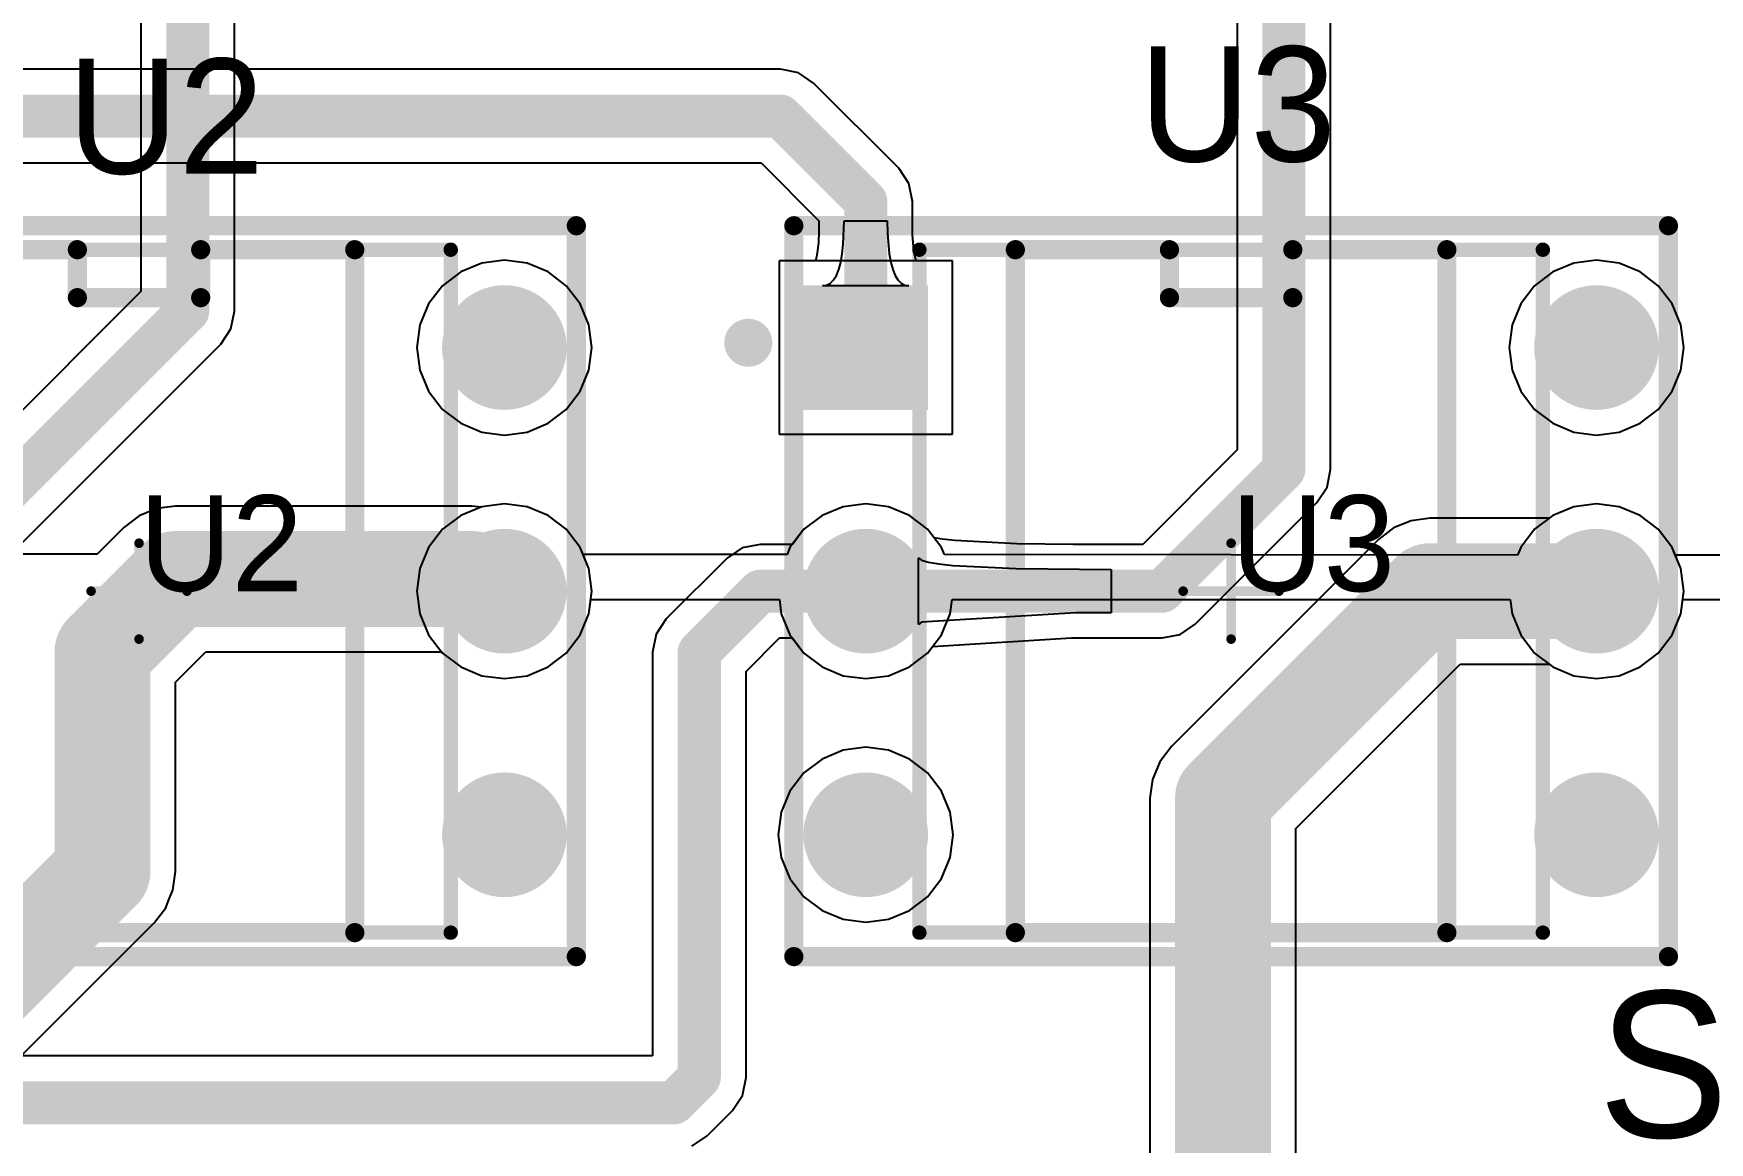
# Model space of a CAD drawing. Header units: millimetres. Extents: x 38.3 to 116.8, y 314 to 397.1.
# Drawn here: x 55.03 to 72.51, y 352.65 to 364.21 of the extents above; entities that cross this region are included whole.
import ezdxf

# ---------------------------------------------------------------- set-up
doc = ezdxf.new("R2010")
doc.units = ezdxf.units.MM
for name, color, linetype in [('BottomLayer', 5, 'Continuous'), ('BottomSolder', 6, 'Continuous'), ('Mechanical10', 56, 'Continuous'), ('Mechanical12', 56, 'Continuous'), ('Mechanical15', 56, 'Continuous'), ('MultiLayer', 9, 'Continuous'), ('PadHoleLayer', 156, 'Continuous'), ('TopLayer', 1, 'Continuous'), ('TopOverlay', 2, 'Continuous'), ('TopSolder', 216, 'Continuous')]:
    doc.layers.add(name, color=color, linetype=linetype)

# ---------------------------------------------------------------- blocks, each defined once
blk = doc.blocks.new('V______4N35_0_60')
at = {"layer": 'BottomLayer', "const_width": 0.65}
for points in [[(3.485, 2.54, 1), (4.135, 2.54, 1)], [(-4.135, 0, 1), (-3.485, 0, 1)], [(3.485, 0, 1), (4.135, 0, 1)], [(-4.135, -2.54, 1), (-3.485, -2.54, 1)], [(3.485, -2.54, 1), (4.135, -2.54, 1)]]:
    blk.add_lwpolyline(points, format="xyb", close=True, dxfattribs=at)
at = {"layer": 'BottomLayer'}
blk.add_solid([(-4.46, 1.89), (-3.16, 1.89), (-4.46, 3.19), (-3.16, 3.19)], dxfattribs=at)
at = {"layer": 'BottomSolder', "const_width": 0.65}
for points in [[(3.485, 2.54, 1), (4.135, 2.54, 1)], [(-4.135, 0, 1), (-3.485, 0, 1)], [(3.485, 0, 1), (4.135, 0, 1)], [(-4.135, -2.54, 1), (-3.485, -2.54, 1)], [(3.485, -2.54, 1), (4.135, -2.54, 1)]]:
    blk.add_lwpolyline(points, format="xyb", close=True, dxfattribs=at)
at = {"layer": 'BottomSolder'}
blk.add_solid([(-4.46, 1.89), (-3.16, 1.89), (-4.46, 3.19), (-3.16, 3.19)], dxfattribs=at)
at = {"layer": 'Mechanical10', "const_width": 0.2}
for points in [[(-4.56, 3.81), (4.56, 3.81)], [(-4.56, -3.81), (-4.56, 3.81)], [(4.56, -3.81), (4.56, 3.81)], [(-4.56, -3.81), (4.56, -3.81)]]:
    blk.add_lwpolyline(points, dxfattribs=at)
at = {"layer": 'Mechanical10', "const_width": 0.1}
for points in [[(-4.61, 3.81, 1), (-4.51, 3.81, 1)], [(-4.61, 3.81, 1), (-4.51, 3.81, 1)], [(4.51, 3.81, 1), (4.61, 3.81, 1)], [(4.51, 3.81, 1), (4.61, 3.81, 1)], [(-4.61, -3.81, 1), (-4.51, -3.81, 1)], [(-4.61, -3.81, 1), (-4.51, -3.81, 1)], [(4.51, -3.81, 1), (4.61, -3.81, 1)], [(4.51, -3.81, 1), (4.61, -3.81, 1)]]:
    blk.add_lwpolyline(points, format="xyb", close=True, dxfattribs=at)
at = {"layer": 'Mechanical12', "const_width": 0.15}
for points in [[(-3.25, 3.56), (3.25, 3.56)], [(-3.25, -3.56), (-3.25, 3.56)], [(3.25, -3.56), (3.25, 3.56)], [(-3.25, -3.56), (3.25, -3.56)]]:
    blk.add_lwpolyline(points, dxfattribs=at)
at = {"layer": 'Mechanical12', "const_width": 0.075}
for points in [[(-3.288, 3.56, 1), (-3.213, 3.56, 1)], [(-3.288, 3.56, 1), (-3.213, 3.56, 1)], [(3.213, 3.56, 1), (3.288, 3.56, 1)], [(3.213, 3.56, 1), (3.288, 3.56, 1)], [(-3.288, -3.56, 1), (-3.213, -3.56, 1)], [(-3.288, -3.56, 1), (-3.213, -3.56, 1)], [(3.213, -3.56, 1), (3.288, -3.56, 1)], [(3.213, -3.56, 1), (3.288, -3.56, 1)]]:
    blk.add_lwpolyline(points, format="xyb", close=True, dxfattribs=at)
at = {"layer": 'Mechanical15'}
for points, const_width in [([(-4.56, 3.81), (4.56, 3.81)], 0.2), ([(-4.56, -3.81), (-4.56, 3.81)], 0.2), ([(4.56, -3.81), (4.56, 3.81)], 0.2), ([(0, -0.5), (0, 0.5)], 0.1), ([(-0.5, 0), (0.5, 0)], 0.1), ([(-4.56, -3.81), (4.56, -3.81)], 0.2)]:
    blk.add_lwpolyline(points, dxfattribs=dict(at, const_width=const_width))
for points, const_width in [([(-4.61, 3.81, 1), (-4.51, 3.81, 1)], 0.1), ([(-4.61, 3.81, 1), (-4.51, 3.81, 1)], 0.1), ([(4.51, 3.81, 1), (4.61, 3.81, 1)], 0.1), ([(4.51, 3.81, 1), (4.61, 3.81, 1)], 0.1), ([(-0.025, 0.5, 1), (0.025, 0.5, 1)], 0.05), ([(-0.525, 0, 1), (-0.475, 0, 1)], 0.05), ([(0.475, 0, 1), (0.525, 0, 1)], 0.05), ([(-0.025, -0.5, 1), (0.025, -0.5, 1)], 0.05), ([(-4.61, -3.81, 1), (-4.51, -3.81, 1)], 0.1), ([(-4.61, -3.81, 1), (-4.51, -3.81, 1)], 0.1), ([(4.51, -3.81, 1), (4.61, -3.81, 1)], 0.1), ([(4.51, -3.81, 1), (4.61, -3.81, 1)], 0.1)]:
    blk.add_lwpolyline(points, format="xyb", close=True, dxfattribs=dict(at, const_width=const_width))
at = {"layer": 'MultiLayer', "const_width": 0.65}
for points in [[(3.485, 2.54, 1), (4.135, 2.54, 1)], [(-4.135, 0, 1), (-3.485, 0, 1)], [(3.485, 0, 1), (4.135, 0, 1)], [(-4.135, -2.54, 1), (-3.485, -2.54, 1)], [(3.485, -2.54, 1), (4.135, -2.54, 1)]]:
    blk.add_lwpolyline(points, format="xyb", close=True, dxfattribs=at)
at = {"layer": 'MultiLayer'}
blk.add_solid([(-4.46, 1.89), (-3.16, 1.89), (-4.46, 3.19), (-3.16, 3.19)], dxfattribs=at)
at = {"layer": 'PadHoleLayer', "const_width": 0.4}
for points in [[(-4.01, 2.54, 1), (-3.61, 2.54, 1)], [(3.61, 2.54, 1), (4.01, 2.54, 1)], [(-4.01, 0, 1), (-3.61, 0, 1)], [(3.61, 0, 1), (4.01, 0, 1)], [(-4.01, -2.54, 1), (-3.61, -2.54, 1)], [(3.61, -2.54, 1), (4.01, -2.54, 1)]]:
    blk.add_lwpolyline(points, format="xyb", close=True, dxfattribs=at)
at = {"layer": 'TopLayer', "const_width": 0.65}
for points in [[(3.485, 2.54, 1), (4.135, 2.54, 1)], [(-4.135, 0, 1), (-3.485, 0, 1)], [(3.485, 0, 1), (4.135, 0, 1)], [(-4.135, -2.54, 1), (-3.485, -2.54, 1)], [(3.485, -2.54, 1), (4.135, -2.54, 1)]]:
    blk.add_lwpolyline(points, format="xyb", close=True, dxfattribs=at)
at = {"layer": 'TopLayer'}
blk.add_solid([(-4.46, 1.89), (-3.16, 1.89), (-4.46, 3.19), (-3.16, 3.19)], dxfattribs=at)
at = {"layer": 'TopOverlay', "const_width": 0.2}
for points in [[(-2.25, -3.56), (-2.25, 3.56)], [(-2.25, 3.56), (-0.643, 3.56)], [(-0.643, 3.06), (-0.643, 3.56)], [(0.643, 3.56), (2.25, 3.56)], [(0.643, 3.06), (0.643, 3.56)], [(2.25, -3.56), (2.25, 3.56)], [(-0.643, 3.06), (0.643, 3.06)], [(-2.25, -3.56), (2.25, -3.56)]]:
    blk.add_lwpolyline(points, dxfattribs=at)
at = {"layer": 'TopOverlay'}
for points, const_width in [([(-2.3, 3.56, 1), (-2.2, 3.56, 1)], 0.1), ([(-2.3, 3.56, 1), (-2.2, 3.56, 1)], 0.1), ([(-0.693, 3.56, 1), (-0.593, 3.56, 1)], 0.1), ([(-0.693, 3.56, 1), (-0.593, 3.56, 1)], 0.1), ([(0.593, 3.56, 1), (0.693, 3.56, 1)], 0.1), ([(0.593, 3.56, 1), (0.693, 3.56, 1)], 0.1), ([(2.2, 3.56, 1), (2.3, 3.56, 1)], 0.1), ([(2.2, 3.56, 1), (2.3, 3.56, 1)], 0.1), ([(-0.693, 3.06, 1), (-0.593, 3.06, 1)], 0.1), ([(-0.693, 3.06, 1), (-0.593, 3.06, 1)], 0.1), ([(0.593, 3.06, 1), (0.693, 3.06, 1)], 0.1), ([(0.593, 3.06, 1), (0.693, 3.06, 1)], 0.1), ([(-4.91, 2.59, 1), (-5.16, 2.59, 1)], 0.25), ([(-5.222, 2.59, 1), (-5.098, 2.59, 1)], 0.125), ([(-4.972, 2.59, 1), (-4.847, 2.59, 1)], 0.125), ([(-2.3, -3.56, 1), (-2.2, -3.56, 1)], 0.1), ([(-2.3, -3.56, 1), (-2.2, -3.56, 1)], 0.1), ([(2.2, -3.56, 1), (2.3, -3.56, 1)], 0.1), ([(2.2, -3.56, 1), (2.3, -3.56, 1)], 0.1)]:
    blk.add_lwpolyline(points, format="xyb", close=True, dxfattribs=dict(at, const_width=const_width))
at = {"layer": 'TopSolder', "const_width": 0.65}
for points in [[(3.485, 2.54, 1), (4.135, 2.54, 1)], [(-4.135, 0, 1), (-3.485, 0, 1)], [(3.485, 0, 1), (4.135, 0, 1)], [(-4.135, -2.54, 1), (-3.485, -2.54, 1)], [(3.485, -2.54, 1), (4.135, -2.54, 1)]]:
    blk.add_lwpolyline(points, format="xyb", close=True, dxfattribs=at)
at = {"layer": 'TopSolder'}
blk.add_solid([(-4.46, 1.89), (-3.16, 1.89), (-4.46, 3.19), (-3.16, 3.19)], dxfattribs=at)
at = {"layer": 'Mechanical10'}
blk.add_text('U3', height=1, dxfattribs=at).set_placement((0, 0))
blk = doc.blocks.new('V______4N35_0_61')
at = {"layer": 'BottomLayer', "const_width": 0.65}
for points in [[(3.485, 2.54, 1), (4.135, 2.54, 1)], [(-4.135, 0, 1), (-3.485, 0, 1)], [(3.485, 0, 1), (4.135, 0, 1)], [(-4.135, -2.54, 1), (-3.485, -2.54, 1)], [(3.485, -2.54, 1), (4.135, -2.54, 1)]]:
    blk.add_lwpolyline(points, format="xyb", close=True, dxfattribs=at)
at = {"layer": 'BottomLayer'}
blk.add_solid([(-4.46, 1.89), (-3.16, 1.89), (-4.46, 3.19), (-3.16, 3.19)], dxfattribs=at)
at = {"layer": 'BottomSolder', "const_width": 0.65}
for points in [[(3.485, 2.54, 1), (4.135, 2.54, 1)], [(-4.135, 0, 1), (-3.485, 0, 1)], [(3.485, 0, 1), (4.135, 0, 1)], [(-4.135, -2.54, 1), (-3.485, -2.54, 1)], [(3.485, -2.54, 1), (4.135, -2.54, 1)]]:
    blk.add_lwpolyline(points, format="xyb", close=True, dxfattribs=at)
at = {"layer": 'BottomSolder'}
blk.add_solid([(-4.46, 1.89), (-3.16, 1.89), (-4.46, 3.19), (-3.16, 3.19)], dxfattribs=at)
at = {"layer": 'Mechanical10', "const_width": 0.2}
for points in [[(-4.56, 3.81), (4.56, 3.81)], [(-4.56, -3.81), (-4.56, 3.81)], [(4.56, -3.81), (4.56, 3.81)], [(-4.56, -3.81), (4.56, -3.81)]]:
    blk.add_lwpolyline(points, dxfattribs=at)
at = {"layer": 'Mechanical10', "const_width": 0.1}
for points in [[(-4.61, 3.81, 1), (-4.51, 3.81, 1)], [(-4.61, 3.81, 1), (-4.51, 3.81, 1)], [(4.51, 3.81, 1), (4.61, 3.81, 1)], [(4.51, 3.81, 1), (4.61, 3.81, 1)], [(-4.61, -3.81, 1), (-4.51, -3.81, 1)], [(-4.61, -3.81, 1), (-4.51, -3.81, 1)], [(4.51, -3.81, 1), (4.61, -3.81, 1)], [(4.51, -3.81, 1), (4.61, -3.81, 1)]]:
    blk.add_lwpolyline(points, format="xyb", close=True, dxfattribs=at)
at = {"layer": 'Mechanical12', "const_width": 0.15}
for points in [[(-3.25, 3.56), (3.25, 3.56)], [(-3.25, -3.56), (-3.25, 3.56)], [(3.25, -3.56), (3.25, 3.56)], [(-3.25, -3.56), (3.25, -3.56)]]:
    blk.add_lwpolyline(points, dxfattribs=at)
at = {"layer": 'Mechanical12', "const_width": 0.075}
for points in [[(-3.288, 3.56, 1), (-3.213, 3.56, 1)], [(-3.288, 3.56, 1), (-3.213, 3.56, 1)], [(3.213, 3.56, 1), (3.288, 3.56, 1)], [(3.213, 3.56, 1), (3.288, 3.56, 1)], [(-3.288, -3.56, 1), (-3.213, -3.56, 1)], [(-3.288, -3.56, 1), (-3.213, -3.56, 1)], [(3.213, -3.56, 1), (3.288, -3.56, 1)], [(3.213, -3.56, 1), (3.288, -3.56, 1)]]:
    blk.add_lwpolyline(points, format="xyb", close=True, dxfattribs=at)
at = {"layer": 'Mechanical15'}
for points, const_width in [([(-4.56, 3.81), (4.56, 3.81)], 0.2), ([(-4.56, -3.81), (-4.56, 3.81)], 0.2), ([(4.56, -3.81), (4.56, 3.81)], 0.2), ([(0, -0.5), (0, 0.5)], 0.1), ([(-0.5, 0), (0.5, 0)], 0.1), ([(-4.56, -3.81), (4.56, -3.81)], 0.2)]:
    blk.add_lwpolyline(points, dxfattribs=dict(at, const_width=const_width))
for points, const_width in [([(-4.61, 3.81, 1), (-4.51, 3.81, 1)], 0.1), ([(-4.61, 3.81, 1), (-4.51, 3.81, 1)], 0.1), ([(4.51, 3.81, 1), (4.61, 3.81, 1)], 0.1), ([(4.51, 3.81, 1), (4.61, 3.81, 1)], 0.1), ([(-0.025, 0.5, 1), (0.025, 0.5, 1)], 0.05), ([(-0.525, 0, 1), (-0.475, 0, 1)], 0.05), ([(0.475, 0, 1), (0.525, 0, 1)], 0.05), ([(-0.025, -0.5, 1), (0.025, -0.5, 1)], 0.05), ([(-4.61, -3.81, 1), (-4.51, -3.81, 1)], 0.1), ([(-4.61, -3.81, 1), (-4.51, -3.81, 1)], 0.1), ([(4.51, -3.81, 1), (4.61, -3.81, 1)], 0.1), ([(4.51, -3.81, 1), (4.61, -3.81, 1)], 0.1)]:
    blk.add_lwpolyline(points, format="xyb", close=True, dxfattribs=dict(at, const_width=const_width))
at = {"layer": 'MultiLayer', "const_width": 0.65}
for points in [[(3.485, 2.54, 1), (4.135, 2.54, 1)], [(-4.135, 0, 1), (-3.485, 0, 1)], [(3.485, 0, 1), (4.135, 0, 1)], [(-4.135, -2.54, 1), (-3.485, -2.54, 1)], [(3.485, -2.54, 1), (4.135, -2.54, 1)]]:
    blk.add_lwpolyline(points, format="xyb", close=True, dxfattribs=at)
at = {"layer": 'MultiLayer'}
blk.add_solid([(-4.46, 1.89), (-3.16, 1.89), (-4.46, 3.19), (-3.16, 3.19)], dxfattribs=at)
at = {"layer": 'PadHoleLayer', "const_width": 0.4}
for points in [[(-4.01, 2.54, 1), (-3.61, 2.54, 1)], [(3.61, 2.54, 1), (4.01, 2.54, 1)], [(-4.01, 0, 1), (-3.61, 0, 1)], [(3.61, 0, 1), (4.01, 0, 1)], [(-4.01, -2.54, 1), (-3.61, -2.54, 1)], [(3.61, -2.54, 1), (4.01, -2.54, 1)]]:
    blk.add_lwpolyline(points, format="xyb", close=True, dxfattribs=at)
at = {"layer": 'TopLayer', "const_width": 0.65}
for points in [[(3.485, 2.54, 1), (4.135, 2.54, 1)], [(-4.135, 0, 1), (-3.485, 0, 1)], [(3.485, 0, 1), (4.135, 0, 1)], [(-4.135, -2.54, 1), (-3.485, -2.54, 1)], [(3.485, -2.54, 1), (4.135, -2.54, 1)]]:
    blk.add_lwpolyline(points, format="xyb", close=True, dxfattribs=at)
at = {"layer": 'TopLayer'}
blk.add_solid([(-4.46, 1.89), (-3.16, 1.89), (-4.46, 3.19), (-3.16, 3.19)], dxfattribs=at)
at = {"layer": 'TopOverlay', "const_width": 0.2}
for points in [[(-2.25, -3.56), (-2.25, 3.56)], [(-2.25, 3.56), (-0.643, 3.56)], [(-0.643, 3.06), (-0.643, 3.56)], [(0.643, 3.56), (2.25, 3.56)], [(0.643, 3.06), (0.643, 3.56)], [(2.25, -3.56), (2.25, 3.56)], [(-0.643, 3.06), (0.643, 3.06)], [(-2.25, -3.56), (2.25, -3.56)]]:
    blk.add_lwpolyline(points, dxfattribs=at)
at = {"layer": 'TopOverlay'}
for points, const_width in [([(-2.3, 3.56, 1), (-2.2, 3.56, 1)], 0.1), ([(-2.3, 3.56, 1), (-2.2, 3.56, 1)], 0.1), ([(-0.693, 3.56, 1), (-0.593, 3.56, 1)], 0.1), ([(-0.693, 3.56, 1), (-0.593, 3.56, 1)], 0.1), ([(0.593, 3.56, 1), (0.693, 3.56, 1)], 0.1), ([(0.593, 3.56, 1), (0.693, 3.56, 1)], 0.1), ([(2.2, 3.56, 1), (2.3, 3.56, 1)], 0.1), ([(2.2, 3.56, 1), (2.3, 3.56, 1)], 0.1), ([(-0.693, 3.06, 1), (-0.593, 3.06, 1)], 0.1), ([(-0.693, 3.06, 1), (-0.593, 3.06, 1)], 0.1), ([(0.593, 3.06, 1), (0.693, 3.06, 1)], 0.1), ([(0.593, 3.06, 1), (0.693, 3.06, 1)], 0.1), ([(-4.91, 2.59, 1), (-5.16, 2.59, 1)], 0.25), ([(-5.222, 2.59, 1), (-5.098, 2.59, 1)], 0.125), ([(-4.972, 2.59, 1), (-4.847, 2.59, 1)], 0.125), ([(-2.3, -3.56, 1), (-2.2, -3.56, 1)], 0.1), ([(-2.3, -3.56, 1), (-2.2, -3.56, 1)], 0.1), ([(2.2, -3.56, 1), (2.3, -3.56, 1)], 0.1), ([(2.2, -3.56, 1), (2.3, -3.56, 1)], 0.1)]:
    blk.add_lwpolyline(points, format="xyb", close=True, dxfattribs=dict(at, const_width=const_width))
at = {"layer": 'TopSolder', "const_width": 0.65}
for points in [[(3.485, 2.54, 1), (4.135, 2.54, 1)], [(-4.135, 0, 1), (-3.485, 0, 1)], [(3.485, 0, 1), (4.135, 0, 1)], [(-4.135, -2.54, 1), (-3.485, -2.54, 1)], [(3.485, -2.54, 1), (4.135, -2.54, 1)]]:
    blk.add_lwpolyline(points, format="xyb", close=True, dxfattribs=at)
at = {"layer": 'TopSolder'}
blk.add_solid([(-4.46, 1.89), (-3.16, 1.89), (-4.46, 3.19), (-3.16, 3.19)], dxfattribs=at)
at = {"layer": 'Mechanical10'}
blk.add_text('U2', height=1, dxfattribs=at).set_placement((0, 0))

msp = doc.modelspace()

# ---------------------------------------------------------------- linework, layer by layer
at = {"layer": 'BottomLayer'}
for p, q in [((56.154, 365.252), (56.154, 361.517)), ((67.584, 365.252), (67.584, 359.866)), ((57.13, 361.315), (57.13, 365.05)), ((68.56, 359.664), (68.56, 365.05)), ((59.708, 361.815), (59.488, 361.724)), ((59.944, 361.846), (59.708, 361.815)), ((60.18, 361.815), (59.944, 361.846)), ((60.4, 361.724), (60.18, 361.815)), ((64.616, 361.838), (62.808, 361.838)), ((62.808, 361.838), (62.808, 360.03)), ((64.616, 360.03), (64.616, 361.838)), ((71.096, 361.815), (70.876, 361.724)), ((71.332, 361.846), (71.096, 361.815)), ((71.568, 361.815), (71.332, 361.846)), ((71.788, 361.724), (71.568, 361.815)), ((59.488, 361.724), (59.299, 361.579)), ((60.589, 361.579), (60.4, 361.724)), ((70.876, 361.724), (70.687, 361.579)), ((71.976, 361.579), (71.788, 361.724)), ((56.154, 361.517), (53.519, 358.882)), ((59.299, 361.579), (59.154, 361.39)), ((60.734, 361.39), (60.589, 361.579)), ((70.687, 361.579), (70.542, 361.39)), ((72.121, 361.39), (71.976, 361.579)), ((57.093, 361.128), (57.13, 361.315)), ((59.154, 361.39), (59.063, 361.17)), ((60.825, 361.17), (60.734, 361.39)), ((70.542, 361.39), (70.451, 361.17)), ((72.212, 361.17), (72.121, 361.39)), ((56.987, 360.97), (57.093, 361.128)), ((59.063, 361.17), (59.032, 360.934)), ((60.856, 360.934), (60.825, 361.17)), ((70.451, 361.17), (70.42, 360.934)), ((72.243, 360.934), (72.212, 361.17)), ((54.066, 358.049), (56.987, 360.97)), ((59.032, 360.934), (59.063, 360.698)), ((60.825, 360.698), (60.856, 360.934)), ((70.42, 360.934), (70.451, 360.698)), ((72.212, 360.698), (72.243, 360.934)), ((59.063, 360.698), (59.154, 360.478)), ((60.734, 360.478), (60.825, 360.698)), ((70.451, 360.698), (70.542, 360.478)), ((72.121, 360.478), (72.212, 360.698)), ((59.154, 360.478), (59.299, 360.289)), ((60.589, 360.289), (60.734, 360.478)), ((70.542, 360.478), (70.687, 360.289)), ((71.976, 360.289), (72.121, 360.478)), ((59.299, 360.289), (59.488, 360.144)), ((60.4, 360.144), (60.589, 360.289)), ((70.687, 360.289), (70.876, 360.144)), ((71.788, 360.144), (71.976, 360.289)), ((59.488, 360.144), (59.708, 360.053)), ((59.708, 360.053), (59.944, 360.022)), ((59.944, 360.022), (60.18, 360.053)), ((60.18, 360.053), (60.4, 360.144)), ((62.808, 360.03), (64.616, 360.03)), ((70.876, 360.144), (71.096, 360.053)), ((71.096, 360.053), (71.332, 360.022)), ((71.332, 360.022), (71.568, 360.053)), ((71.568, 360.053), (71.788, 360.144)), ((67.584, 359.866), (66.6, 358.882)), ((68.523, 359.477), (68.56, 359.664)), ((67.147, 358.049), (68.417, 359.319)), ((68.417, 359.319), (68.523, 359.477)), ((59.488, 359.184), (59.299, 359.039)), ((59.708, 359.275), (59.488, 359.184)), ((59.944, 359.306), (59.708, 359.275)), ((60.18, 359.275), (59.944, 359.306)), ((60.4, 359.184), (60.18, 359.275)), ((60.589, 359.039), (60.4, 359.184)), ((63.256, 359.184), (63.067, 359.039)), ((63.476, 359.275), (63.256, 359.184)), ((63.712, 359.306), (63.476, 359.275)), ((63.948, 359.275), (63.712, 359.306)), ((64.168, 359.184), (63.948, 359.275)), ((64.356, 359.039), (64.168, 359.184)), ((69.596, 359.155), (69.399, 359.129)), ((70.838, 359.155), (69.596, 359.155)), ((70.876, 359.184), (70.838, 359.155)), ((71.096, 359.275), (70.876, 359.184)), ((71.332, 359.306), (71.096, 359.275)), ((71.568, 359.275), (71.332, 359.306)), ((71.788, 359.184), (71.568, 359.275)), ((71.976, 359.039), (71.788, 359.184)), ((59.299, 359.039), (59.154, 358.85)), ((60.734, 358.85), (60.589, 359.039)), ((63.067, 359.039), (62.947, 358.882)), ((64.424, 358.95), (64.356, 359.039)), ((69.216, 359.053), (69.058, 358.932)), ((69.399, 359.129), (69.216, 359.053)), ((72.121, 358.85), (71.976, 359.039)), ((59.154, 358.85), (59.063, 358.63)), ((60.825, 358.63), (60.734, 358.85)), ((62.424, 358.845), (62.266, 358.739)), ((62.611, 358.882), (62.424, 358.845)), ((62.947, 358.882), (62.611, 358.882)), ((64.51, 358.936), (64.424, 358.95)), ((64.424, 358.95), (64.424, 358.95)), ((64.64, 358.921), (64.51, 358.936)), ((65.287, 358.889), (64.64, 358.921)), ((65.876, 358.882), (65.287, 358.889)), ((66.6, 358.882), (65.876, 358.882)), ((69.058, 358.932), (66.899, 356.773)), ((72.212, 358.63), (72.121, 358.85)), ((59.063, 358.63), (59.032, 358.394)), ((60.856, 358.394), (60.825, 358.63)), ((62.266, 358.739), (61.631, 358.104)), ((64.261, 358.046), (64.261, 358.742)), ((64.261, 358.742), (64.295, 358.718)), ((64.295, 358.718), (64.366, 358.697)), ((64.366, 358.697), (64.474, 358.679)), ((64.474, 358.679), (64.62, 358.663)), ((64.62, 358.663), (65.279, 358.63)), ((65.279, 358.63), (66.271, 358.619)), ((66.271, 358.619), (66.271, 358.169)), ((72.243, 358.394), (72.212, 358.63)), ((59.032, 358.394), (59.063, 358.158)), ((60.825, 358.158), (60.856, 358.394)), ((72.212, 358.158), (72.243, 358.394)), ((59.063, 358.158), (59.154, 357.938)), ((60.734, 357.938), (60.825, 358.158)), ((61.631, 358.104), (61.525, 357.946)), ((65.903, 358.168), (64.295, 358.07)), ((66.271, 358.169), (65.903, 358.168)), ((72.121, 357.938), (72.212, 358.158)), ((59.154, 357.938), (59.299, 357.749)), ((60.589, 357.749), (60.734, 357.938)), ((61.525, 357.946), (61.488, 357.759)), ((64.295, 358.07), (64.261, 358.046)), ((66.802, 357.906), (66.989, 357.943)), ((66.989, 357.943), (67.147, 358.049)), ((71.976, 357.749), (72.121, 357.938)), ((59.299, 357.749), (59.488, 357.604)), ((60.4, 357.604), (60.589, 357.749)), ((61.488, 357.759), (61.488, 353.548)), ((62.464, 357.557), (62.813, 357.906)), ((62.813, 357.906), (62.947, 357.906)), ((62.947, 357.906), (63.067, 357.749)), ((63.067, 357.749), (63.256, 357.604)), ((64.168, 357.604), (64.356, 357.749)), ((64.356, 357.749), (64.409, 357.817)), ((64.409, 357.817), (65.859, 357.906)), ((65.859, 357.906), (66.802, 357.906)), ((71.788, 357.604), (71.976, 357.749)), ((59.488, 357.604), (59.708, 357.513)), ((60.18, 357.513), (60.4, 357.604)), ((63.256, 357.604), (63.476, 357.513)), ((63.948, 357.513), (64.168, 357.604)), ((68.198, 355.92), (69.911, 357.633)), ((69.911, 357.633), (70.838, 357.633)), ((70.838, 357.633), (70.876, 357.604)), ((70.876, 357.604), (71.096, 357.513)), ((71.568, 357.513), (71.788, 357.604)), ((59.708, 357.513), (59.944, 357.482)), ((59.944, 357.482), (60.18, 357.513)), ((62.464, 353.324), (62.464, 357.557)), ((63.476, 357.513), (63.712, 357.482)), ((63.712, 357.482), (63.948, 357.513)), ((71.096, 357.513), (71.332, 357.482)), ((71.332, 357.482), (71.568, 357.513)), ((63.476, 356.735), (63.256, 356.644)), ((63.712, 356.766), (63.476, 356.735)), ((63.948, 356.735), (63.712, 356.766)), ((64.168, 356.644), (63.948, 356.735)), ((66.899, 356.773), (66.778, 356.615)), ((63.256, 356.644), (63.067, 356.499)), ((64.356, 356.499), (64.168, 356.644)), ((66.778, 356.615), (66.702, 356.432)), ((63.067, 356.499), (62.922, 356.31)), ((64.501, 356.31), (64.356, 356.499)), ((66.702, 356.432), (66.676, 356.235)), ((62.922, 356.31), (62.831, 356.09)), ((64.592, 356.09), (64.501, 356.31)), ((66.676, 356.235), (66.676, 341.919)), ((62.831, 356.09), (62.8, 355.854)), ((64.623, 355.854), (64.592, 356.09)), ((62.8, 355.854), (62.831, 355.618)), ((64.592, 355.618), (64.623, 355.854)), ((68.198, 341.919), (68.198, 355.92)), ((62.831, 355.618), (62.922, 355.398)), ((64.501, 355.398), (64.592, 355.618)), ((62.922, 355.398), (63.067, 355.209)), ((64.356, 355.209), (64.501, 355.398)), ((63.067, 355.209), (63.256, 355.064)), ((64.168, 355.064), (64.356, 355.209)), ((63.256, 355.064), (63.476, 354.973)), ((63.476, 354.973), (63.712, 354.942)), ((63.712, 354.942), (63.948, 354.973)), ((63.948, 354.973), (64.168, 355.064)), ((61.488, 353.548), (44.525, 353.548)), ((62.427, 353.137), (62.464, 353.324)), ((62.321, 352.978), (62.427, 353.137)), ((62.058, 352.715), (62.321, 352.978)), ((61.899, 352.609), (62.058, 352.715))]:
    msp.add_line(p, q, dxfattribs=at)
for points, const_width in [([(56.642, 361.315), (56.642, 365.252)], 0.45), ([(68.072, 359.664), (68.072, 365.252)], 0.45), ([(53.721, 358.394), (56.642, 361.315)], 0.45), ([(66.802, 358.394), (68.072, 359.664)], 0.45), ([(67.437, 356.235), (69.596, 358.394)], 1), ([(69.596, 358.394), (71.332, 358.394)], 1), ([(61.976, 357.759), (62.611, 358.394)], 0.45), ([(62.611, 358.394), (63.712, 358.394)], 0.45), ([(63.712, 358.394), (66.802, 358.394)], 0.45), ([(61.976, 353.324), (61.976, 357.759)], 0.45), ([(67.437, 338.963), (67.437, 356.235)], 1), ([(61.712, 353.06), (61.976, 353.324)], 0.45), ([(44.323, 353.06), (61.712, 353.06)], 0.45)]:
    msp.add_lwpolyline(points, dxfattribs=dict(at, const_width=const_width))
for points, const_width in [([(56.53, 361.315, 1), (56.754, 361.315, 1)], 0.225), ([(56.53, 361.315, 1), (56.754, 361.315, 1)], 0.225), ([(67.96, 359.664, 1), (68.184, 359.664, 1)], 0.225), ([(67.96, 359.664, 1), (68.184, 359.664, 1)], 0.225), ([(69.346, 358.394, 1), (69.846, 358.394, 1)], 0.5), ([(69.346, 358.394, 1), (69.846, 358.394, 1)], 0.5), ([(71.082, 358.394, 1), (71.582, 358.394, 1)], 0.5), ([(62.499, 358.394, 1), (62.723, 358.394, 1)], 0.225), ([(62.499, 358.394, 1), (62.723, 358.394, 1)], 0.225), ([(63.599, 358.394, 1), (63.824, 358.394, 1)], 0.225), ([(63.599, 358.394, 1), (63.824, 358.394, 1)], 0.225), ([(66.69, 358.394, 1), (66.914, 358.394, 1)], 0.225), ([(66.69, 358.394, 1), (66.914, 358.394, 1)], 0.225), ([(61.864, 357.759, 1), (62.088, 357.759, 1)], 0.225), ([(61.864, 357.759, 1), (62.088, 357.759, 1)], 0.225), ([(67.187, 356.235, 1), (67.687, 356.235, 1)], 0.5), ([(67.187, 356.235, 1), (67.687, 356.235, 1)], 0.5), ([(61.864, 353.324, 1), (62.088, 353.324, 1)], 0.225), ([(61.864, 353.324, 1), (62.088, 353.324, 1)], 0.225), ([(61.6, 353.06, 1), (61.825, 353.06, 1)], 0.225), ([(61.6, 353.06, 1), (61.825, 353.06, 1)], 0.225)]:
    msp.add_lwpolyline(points, format="xyb", close=True, dxfattribs=dict(at, const_width=const_width))
at = {"layer": 'TopLayer'}
for p, q in [((62.823, 363.835), (47.319, 363.835)), ((63.01, 363.798), (62.823, 363.835)), ((63.168, 363.692), (63.01, 363.798)), ((64.057, 362.803), (63.168, 363.692)), ((47.117, 362.859), (62.62, 362.859)), ((62.62, 362.859), (63.223, 362.256)), ((64.163, 362.645), (64.057, 362.803)), ((64.2, 362.458), (64.163, 362.645)), ((64.2, 362.112), (64.2, 362.458)), ((63.223, 362.141), (63.219, 362.031)), ((63.223, 362.256), (63.223, 362.141)), ((63.478, 362.012), (63.487, 362.256)), ((63.487, 362.256), (63.937, 362.256)), ((63.937, 362.256), (63.939, 362.127)), ((63.939, 362.127), (63.957, 361.91)), ((64.214, 361.944), (64.2, 362.112)), ((63.21, 361.947), (63.198, 361.879)), ((63.219, 362.031), (63.21, 361.947)), ((63.466, 361.91), (63.478, 362.012)), ((64.226, 361.879), (64.214, 361.944)), ((59.708, 361.815), (59.488, 361.724)), ((59.944, 361.846), (59.708, 361.815)), ((60.18, 361.815), (59.944, 361.846)), ((60.4, 361.724), (60.18, 361.815)), ((63.187, 361.838), (62.808, 361.838)), ((62.808, 361.838), (62.808, 360.03)), ((63.198, 361.879), (63.187, 361.838)), ((63.43, 361.747), (63.451, 361.822)), ((63.451, 361.822), (63.466, 361.91)), ((63.957, 361.91), (63.973, 361.822)), ((63.973, 361.822), (63.993, 361.747)), ((64.237, 361.838), (64.226, 361.879)), ((64.616, 361.838), (64.237, 361.838)), ((64.616, 360.03), (64.616, 361.838)), ((71.096, 361.815), (70.876, 361.724)), ((71.332, 361.846), (71.096, 361.815)), ((71.568, 361.815), (71.332, 361.846)), ((71.788, 361.724), (71.568, 361.815)), ((59.488, 361.724), (59.299, 361.579)), ((60.589, 361.579), (60.4, 361.724)), ((63.304, 361.585), (63.343, 361.605)), ((63.343, 361.605), (63.376, 361.639)), ((63.376, 361.639), (63.406, 361.686)), ((63.406, 361.686), (63.43, 361.747)), ((63.993, 361.747), (64.018, 361.686)), ((64.018, 361.686), (64.047, 361.639)), ((64.047, 361.639), (64.081, 361.605)), ((64.081, 361.605), (64.119, 361.585)), ((70.876, 361.724), (70.687, 361.579)), ((71.976, 361.579), (71.788, 361.724)), ((59.299, 361.579), (59.154, 361.39)), ((60.734, 361.39), (60.589, 361.579)), ((63.262, 361.578), (63.304, 361.585)), ((64.162, 361.578), (63.262, 361.578)), ((64.119, 361.585), (64.162, 361.578)), ((70.687, 361.579), (70.542, 361.39)), ((72.121, 361.39), (71.976, 361.579)), ((59.154, 361.39), (59.063, 361.17)), ((60.825, 361.17), (60.734, 361.39)), ((70.542, 361.39), (70.451, 361.17)), ((72.212, 361.17), (72.121, 361.39)), ((59.063, 361.17), (59.032, 360.934)), ((60.856, 360.934), (60.825, 361.17)), ((70.451, 361.17), (70.42, 360.934)), ((72.243, 360.934), (72.212, 361.17)), ((59.032, 360.934), (59.063, 360.698)), ((60.825, 360.698), (60.856, 360.934)), ((70.42, 360.934), (70.451, 360.698)), ((72.212, 360.698), (72.243, 360.934)), ((59.063, 360.698), (59.154, 360.478)), ((60.734, 360.478), (60.825, 360.698)), ((70.451, 360.698), (70.542, 360.478)), ((72.121, 360.478), (72.212, 360.698)), ((59.154, 360.478), (59.299, 360.289)), ((60.589, 360.289), (60.734, 360.478)), ((70.542, 360.478), (70.687, 360.289)), ((71.976, 360.289), (72.121, 360.478)), ((59.299, 360.289), (59.488, 360.144)), ((60.4, 360.144), (60.589, 360.289)), ((70.687, 360.289), (70.876, 360.144)), ((71.788, 360.144), (71.976, 360.289)), ((59.488, 360.144), (59.708, 360.053)), ((59.708, 360.053), (59.944, 360.022)), ((59.944, 360.022), (60.18, 360.053)), ((60.18, 360.053), (60.4, 360.144)), ((62.808, 360.03), (64.616, 360.03)), ((70.876, 360.144), (71.096, 360.053)), ((71.096, 360.053), (71.332, 360.022)), ((71.332, 360.022), (71.568, 360.053)), ((71.568, 360.053), (71.788, 360.144)), ((56.135, 359.18), (55.977, 359.059)), ((56.211, 359.211), (56.135, 359.18)), ((56.318, 359.256), (56.211, 359.211)), ((56.515, 359.282), (56.318, 359.256)), ((59.605, 359.282), (56.515, 359.282)), ((59.696, 359.27), (59.605, 359.282)), ((59.708, 359.275), (59.696, 359.27)), ((59.944, 359.306), (59.708, 359.275)), ((60.18, 359.275), (59.944, 359.306)), ((60.4, 359.184), (60.18, 359.275)), ((60.589, 359.039), (60.4, 359.184)), ((63.256, 359.184), (63.067, 359.039)), ((63.476, 359.275), (63.256, 359.184)), ((63.712, 359.306), (63.476, 359.275)), ((63.948, 359.275), (63.712, 359.306)), ((64.168, 359.184), (63.948, 359.275)), ((64.356, 359.039), (64.168, 359.184)), ((70.876, 359.184), (70.687, 359.039)), ((71.096, 359.275), (70.876, 359.184)), ((71.332, 359.306), (71.096, 359.275)), ((71.568, 359.275), (71.332, 359.306)), ((71.788, 359.184), (71.568, 359.275)), ((71.976, 359.039), (71.788, 359.184)), ((55.977, 359.059), (55.699, 358.781)), ((60.734, 358.85), (60.589, 359.039)), ((63.067, 359.039), (62.922, 358.85)), ((64.501, 358.85), (64.356, 359.039)), ((70.687, 359.039), (70.542, 358.85)), ((72.121, 358.85), (71.976, 359.039)), ((60.764, 358.777), (60.734, 358.85)), ((62.922, 358.85), (62.891, 358.776)), ((64.532, 358.775), (64.501, 358.85)), ((70.542, 358.85), (70.509, 358.771)), ((72.154, 358.77), (72.121, 358.85)), ((55.699, 358.781), (53.142, 358.782)), ((62.891, 358.776), (60.764, 358.777)), ((70.509, 358.771), (64.532, 358.775)), ((79.661, 358.765), (72.154, 358.77)), ((60.825, 358.158), (60.844, 358.307)), ((60.844, 358.307), (62.811, 358.307)), ((62.811, 358.307), (62.831, 358.158)), ((64.592, 358.158), (64.612, 358.307)), ((64.612, 358.307), (70.431, 358.307)), ((70.431, 358.307), (70.451, 358.158)), ((72.212, 358.158), (72.232, 358.307)), ((72.232, 358.307), (74.199, 358.307)), ((60.734, 357.938), (60.825, 358.158)), ((62.831, 358.158), (62.922, 357.938)), ((64.501, 357.938), (64.592, 358.158)), ((70.451, 358.158), (70.542, 357.938)), ((72.121, 357.938), (72.212, 358.158)), ((60.589, 357.749), (60.734, 357.938)), ((62.922, 357.938), (63.067, 357.749)), ((64.356, 357.749), (64.501, 357.938)), ((70.542, 357.938), (70.687, 357.749)), ((71.976, 357.749), (72.121, 357.938)), ((56.514, 357.444), (56.83, 357.76)), ((56.83, 357.76), (59.291, 357.76)), ((59.291, 357.76), (59.299, 357.749)), ((59.299, 357.749), (59.488, 357.604)), ((60.4, 357.604), (60.589, 357.749)), ((63.067, 357.749), (63.256, 357.604)), ((64.168, 357.604), (64.356, 357.749)), ((70.687, 357.749), (70.876, 357.604)), ((71.788, 357.604), (71.976, 357.749)), ((59.488, 357.604), (59.708, 357.513)), ((60.18, 357.513), (60.4, 357.604)), ((63.256, 357.604), (63.476, 357.513)), ((63.948, 357.513), (64.168, 357.604)), ((70.876, 357.604), (71.096, 357.513)), ((71.568, 357.513), (71.788, 357.604)), ((56.514, 355.473), (56.514, 357.444)), ((59.708, 357.513), (59.944, 357.482)), ((59.944, 357.482), (60.18, 357.513)), ((63.476, 357.513), (63.712, 357.482)), ((63.712, 357.482), (63.948, 357.513)), ((71.096, 357.513), (71.332, 357.482)), ((71.332, 357.482), (71.568, 357.513)), ((63.476, 356.735), (63.256, 356.644)), ((63.712, 356.766), (63.476, 356.735)), ((63.948, 356.735), (63.712, 356.766)), ((64.168, 356.644), (63.948, 356.735)), ((63.256, 356.644), (63.067, 356.499)), ((64.356, 356.499), (64.168, 356.644)), ((63.067, 356.499), (62.922, 356.31)), ((64.501, 356.31), (64.356, 356.499)), ((62.922, 356.31), (62.831, 356.09)), ((64.592, 356.09), (64.501, 356.31)), ((62.831, 356.09), (62.8, 355.854)), ((64.623, 355.854), (64.592, 356.09)), ((62.8, 355.854), (62.831, 355.618)), ((64.592, 355.618), (64.623, 355.854)), ((56.488, 355.276), (56.514, 355.473)), ((62.831, 355.618), (62.922, 355.398)), ((64.501, 355.398), (64.592, 355.618)), ((62.922, 355.398), (63.067, 355.209)), ((64.356, 355.209), (64.501, 355.398)), ((56.412, 355.093), (56.443, 355.169)), ((56.443, 355.169), (56.488, 355.276)), ((63.067, 355.209), (63.256, 355.064)), ((64.168, 355.064), (64.356, 355.209)), ((56.291, 354.935), (56.412, 355.093)), ((63.256, 355.064), (63.476, 354.973)), ((63.476, 354.973), (63.712, 354.942)), ((63.712, 354.942), (63.948, 354.973)), ((63.948, 354.973), (64.168, 355.064)), ((54.767, 353.411), (56.291, 354.935))]:
    msp.add_line(p, q, dxfattribs=at)
for points, const_width in [([(47.117, 363.347), (62.823, 363.347)], 0.45), ([(62.823, 363.347), (63.712, 362.458)], 0.45), ([(63.712, 360.934), (63.712, 362.458)], 0.45), ([(55.753, 357.759), (56.515, 358.521)], 1), ([(56.515, 358.521), (59.605, 358.521)], 1), ([(59.605, 358.521), (59.674, 358.451)], 1), ([(59.674, 358.451), (59.887, 358.451)], 1), ([(59.887, 358.451), (59.944, 358.394)], 1), ([(55.753, 355.473), (55.753, 357.759)], 1), ([(54.229, 353.949), (55.753, 355.473)], 1)]:
    msp.add_lwpolyline(points, dxfattribs=dict(at, const_width=const_width))
for points, const_width in [([(62.71, 363.347, 1), (62.935, 363.347, 1)], 0.225), ([(62.71, 363.347, 1), (62.935, 363.347, 1)], 0.225), ([(63.599, 362.458, 1), (63.824, 362.458, 1)], 0.225), ([(63.599, 362.458, 1), (63.824, 362.458, 1)], 0.225), ([(63.599, 360.934, 1), (63.824, 360.934, 1)], 0.225), ([(56.265, 358.521, 1), (56.765, 358.521, 1)], 0.5), ([(56.265, 358.521, 1), (56.765, 358.521, 1)], 0.5), ([(59.355, 358.521, 1), (59.855, 358.521, 1)], 0.5), ([(59.355, 358.521, 1), (59.855, 358.521, 1)], 0.5), ([(59.424, 358.451, 1), (59.924, 358.451, 1)], 0.5), ([(59.424, 358.451, 1), (59.924, 358.451, 1)], 0.5), ([(59.637, 358.451, 1), (60.137, 358.451, 1)], 0.5), ([(59.637, 358.451, 1), (60.137, 358.451, 1)], 0.5), ([(59.694, 358.394, 1), (60.194, 358.394, 1)], 0.5), ([(55.503, 357.759, 1), (56.003, 357.759, 1)], 0.5), ([(55.503, 357.759, 1), (56.003, 357.759, 1)], 0.5), ([(55.503, 355.473, 1), (56.003, 355.473, 1)], 0.5), ([(55.503, 355.473, 1), (56.003, 355.473, 1)], 0.5)]:
    msp.add_lwpolyline(points, format="xyb", close=True, dxfattribs=dict(at, const_width=const_width))

# ---------------------------------------------------------------- block references
at = {"rotation": 360}
for name, p in [('V______4N35_0_61', (56.134, 358.394)), ('V______4N35_0_60', (67.522, 358.394))]:
    msp.add_blockref(name, p, dxfattribs=at)

# ---------------------------------------------------------------- texts
at = {"layer": 'TopOverlay'}
for s, height, p in [('U3', 1.2, (66.564, 362.874)), ('U2', 1.2, (55.388, 362.747)), ('SPK OUT', 1.524, (71.349, 352.699))]:
    msp.add_text(s, height=height, dxfattribs=at).set_placement(p)

doc.saveas('drawing.dxf')
